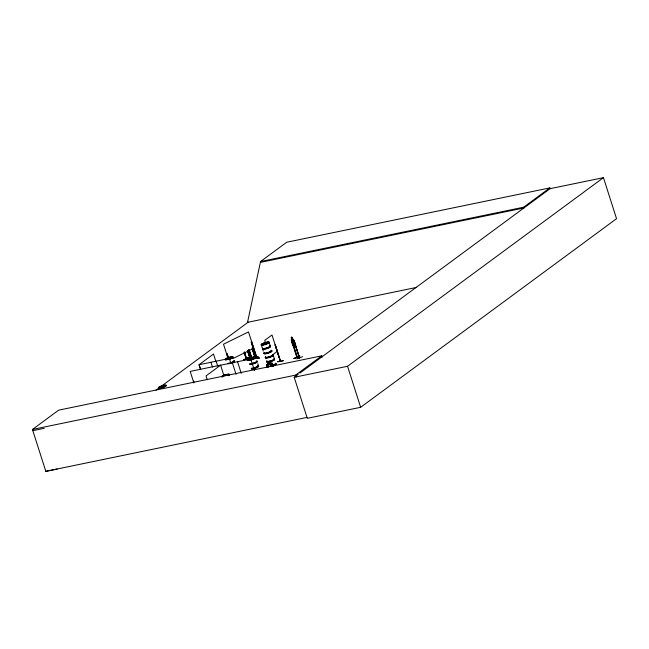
<?xml version="1.0" encoding="UTF-8"?>
<svg xmlns="http://www.w3.org/2000/svg" width="649" height="649" viewBox="0 0 649 649"><rect width="100%" height="100%" fill="white"/><g stroke="black" fill="none" stroke-linecap="round" stroke-linejoin="round"><path stroke-width="0.97" d="M291.344 339.881L291.344 339.176L292.018 339.313L291.328 337.22L292.959 343.71L293.892 345.398L294.662 345.519L293.356 340.206L292.082 337.448L291.312 337.318M416.593 287.402L247.537 322.334L260.541 261.547L286.736 242.239L549.857 187.902L550.109 188.672L299.83 373.143M159.467 387.364L159.816 387.104M160.052 387.315L159.086 387.64L159.532 387.575M165.122 386.325L165.381 386.325M226.704 359.148L227.093 358.978L226.396 359.181M222.721 376.671L222.274 376.745L223.078 376.607M222.883 376.25C224.108 376.29 221.625 376.882 222.785 376.274M231.742 358.005L232.383 357.923M232.155 357.688L231.863 357.818M228.18 375.447L228.424 375.438A4.113 0.779 -17.7 0 0 227.15 374.522A4.113 0.779 -17.7 0 0 221.593 376.809A4.113 0.779 -17.7 0 1 227.15 374.505A4.113 0.779 -17.7 0 1 228.416 375.382L228.326 375.325M248.851 359.57L249.5 359.23M262.804 344.359C260.679 344.87 264.07 343.329 262.731 344.351M262.155 344.376C264.321 343.654 261.028 344.635 262.723 344.278M262.91 344.002L262.48 344.384M268.037 343.264L268.24 343.167M267.007 364.543L266.552 365.46L267.153 367.261L266.479 365.452L266.934 364.478L271.469 362.767L272.32 363.253L273.351 366.393L272.815 364.478L272.207 364.665L272.823 366.596M160.043 387.129L159.792 387.12M226.55 358.962C227.621 358.54 225.008 359.327 226.671 358.938M223.126 376.42L222.291 376.663M248.867 359.384L249.378 359.538M248.737 359.587L249.175 359.319M249.459 359.473L249.93 359.27L248.835 359.651M267.842 343.24L268.337 343.094L267.875 343.216M268.467 343.005L267.956 343.199M255.187 358.102L254.789 358.183M246.482 358.386L246.012 358.418L246.539 359.011L244.47 352.229M244.089 352.261L246.247 359.035L244.251 352.18M246.628 358.986L244.632 352.147M250.279 358.727L249.995 358.037M255.422 357.729L255.771 358.248L252.648 348.594M248.543 357.786L243.716 360.13M251.804 341.877L251.236 342.096L256.428 358.532L257.101 358.272L251.658 341.893M275.054 345.057L280.49 361.428L275.371 344.927M277.691 361.931L283.426 360.706L277.594 361.598M280.344 360.812L280.319 360.82M223.775 375.146L224.278 375.09L223.767 375.195M253.418 369.07L253.84 369.038M57.226 469.008L45.819 471.344L32.45 429.468L58.645 410.16L321.766 355.822L322.147 357.023L321.531 357.145M156.068 390.081L158.51 388.28M160.141 387.08L248.194 322.18L247.577 322.302M273.188 354.386L277.228 351.409M32.45 429.468L295.571 375.13L321.766 355.822M260.541 261.547L523.662 207.209L549.857 187.902M550.109 188.672L603.456 177.656L616.55 218.681L360.649 407.304L307.293 418.321L294.2 377.296L298.224 374.327M294.2 377.296L347.556 366.279L603.456 177.656M296.771 356.869L297.218 356.812M293.859 340.23C298.824 350.549 292.65 349.649 291.304 339.849L296.909 357.485L299.505 357.867L293.859 340.23L293.275 339.492L291.377 339.24M299.027 357.226L299.538 357.161L297.088 357.08L299.278 357.315M299.481 357.185L299.449 357.867M299.213 357.818L294.208 341.333L299.53 357.729M254.603 358.345L255.171 358.151A4.113 0.779 -17.7 0 0 252.972 357.55A4.113 0.779 -17.7 0 0 247.991 359.903A4.113 0.779 -17.7 0 1 252.972 357.55A4.113 0.779 -17.7 0 1 255.089 358.143A4.113 0.779 -17.7 0 1 248.656 360.098A4.113 0.779 -17.7 0 0 255.089 358.159L254.765 358.28M257.012 358.313L248.478 331.923L223.499 344.205L228.164 358.832M227.247 353.965L226.679 354.184L227.247 353.965L228.432 357.68M243.829 359.822L248.502 357.485L243.846 359.789M249.808 358.305L246.539 358.556M248.389 359.757L248.056 359.465L252.729 357.161L253.061 357.485M252.753 357.185L248.088 359.473M250.733 358.637C263.632 352.001 234.873 366.15 253.751 357.372M255.584 357.94L257.921 356.788L258.253 357.112M255.698 358.199L258.026 357.047M255.114 358.605L258.221 357.072M255.479 358.353L259.129 358.013M159.419 387.242L160.035 387.445M233.194 358.426L253.71 348.335M251.236 342.096L256.574 358.524L256.46 357.891M256.631 357.729L256.899 358.305M294.435 341.374L294.005 341.415M291.726 341.058L292.155 341.009L297.42 357.429L297.055 356.772L296.934 357.494M294.127 358.508L299.789 355.936L294.021 358.532M294.029 358.548L299.854 356.228M296.723 358.889L302.612 356.707M292.091 337.383L292.796 339.443L293.778 340.279M291.896 341.763L294.403 342.161M293.015 345.268L293.997 347.288M268.215 364.008L267.542 361.988L269.481 361.242L270.154 363.27M267.542 361.988L269.465 361.339L270.106 363.359M272.207 364.665L272.815 364.478M267.088 367.366L272.904 365.152M246.174 358.337L246.287 358.321M251.374 357.972L251.561 358.572L248.835 349.876M226.89 358.921L226.363 359.222M255.536 358.337L252.177 347.71M260.784 262.31L523.913 207.98L523.662 207.209M220.352 365.184L190.189 371.415L193.881 382.991M220.587 365.225L250.749 358.994L254.449 370.579M45.819 471.344L306.953 417.421M32.831 430.66L44.237 428.324M254.911 357.997L255.138 358.159M255.649 358.029L259.121 358.11M246.247 359.035L249.946 358.727L247.529 351.004M254.96 358.362L259.381 357.98M291.263 337.245L292.147 337.423M291.555 337.675L292.269 338.437L291.774 338.348M293.932 347.247L295.944 347.613L295.555 345.633M270.081 363.359L271.266 363.659L272.166 366.482M347.556 366.279L360.649 407.304M291.928 340.976L297.218 357.51M295.571 375.13L296.179 377.037M275.249 345.017L280.473 361.436L271.988 334.998L264.719 340.36L265.644 343.256M269.084 342.274L270.235 345.917M273.197 355.181L274.349 358.824M272.239 363.294L273.099 365.987M272.28 364.681L272.896 366.612M270.901 365.914L270.3 364.032L268.491 364.722L269.092 366.604M267.631 362.028L268.297 364.048L267.526 365.087L268.126 366.969M261.271 344.789L262.431 348.424M262.675 349.186L263.283 351.068M257.815 363.683L258.407 365.565M252.266 348.627L255.041 357.315M252.104 348.708L254.879 357.388M249.216 349.852L251.682 357.575M249.054 349.925L251.52 357.648M248.672 349.957L251.439 358.67M248.072 350.898L250.579 358.613M247.91 350.979L250.417 358.694M247.691 350.922L250.157 358.646M237.542 361.72L241.241 373.305M232.358 362.791L236.058 374.376M230.866 363.302L229.324 358.475L199.17 364.706L200.703 369.532M227.101 353.973L228.286 357.696M226.826 354.167L228.01 357.891M223.978 375.836L220.595 365.168L206.049 375.893L207.282 379.754M216.125 361.201L217.666 366.028M215.971 361.769L213.513 354.046L198.967 364.762L200.5 369.589M210.941 362.272L212.483 367.099M225.252 359.854A4.089 0.771 -17.7 0 1 228.846 357.883A4.089 0.771 -17.7 0 1 233.032 357.348A4.089 0.771 -17.7 0 1 229.43 359.319M228.334 359.392A4.113 0.779 -17.7 0 1 225.876 358.873A4.113 0.779 -17.7 0 1 232.488 356.926A4.113 0.779 -17.7 0 1 229.357 359.092M233.916 360.609A4.097 0.771 -17.7 0 1 230.517 362.726M229.495 363.026A4.097 0.771 -17.7 0 1 227.677 363.399M234.159 361.363A4.097 0.771 -17.7 0 1 231.758 363.132M234.135 361.079A4.162 0.787 -17.7 0 1 231.693 362.88M229.641 363.537A4.162 0.787 -17.7 0 1 228.659 363.773M234.054 360.844A4.162 0.787 -17.7 0 1 230.606 363.002M229.568 363.302A4.162 0.787 -17.7 0 1 227.718 363.691M221.544 376.655A4.113 0.779 -17.7 0 1 227.556 374.286A4.113 0.779 -17.7 0 1 227.612 375.625M222.015 376.736A4.089 0.771 -17.7 0 1 227.661 374.676A4.089 0.771 -17.7 0 1 228.48 375.633M248.624 359.935A4.097 0.771 -17.7 0 0 255.211 357.875A4.097 0.771 -17.7 0 0 252.242 357.567A4.097 0.771 -17.7 0 0 248.161 359.895A4.097 0.771 -17.7 0 1 253.678 357.631A4.097 0.771 -17.7 0 1 254.943 358.508A4.097 0.771 -17.7 0 1 248.745 360.333M256.55 361.607A4.105 0.779 -17.7 0 1 255.511 363.051A4.105 0.779 -17.7 0 1 250.076 364.503M257.75 365.371A4.105 0.779 -17.7 0 1 256.72 366.815A4.105 0.779 -17.7 0 1 251.277 368.275M256.899 361.136A4.162 0.787 -17.7 0 1 254.943 362.742A4.162 0.787 -17.7 0 1 249.873 364.024M256.761 360.893A4.097 0.771 -17.7 0 1 254.83 362.483A4.097 0.771 -17.7 0 1 249.841 363.74M257.986 366.133A4.097 0.771 -17.7 0 1 256.955 367.577A4.097 0.771 -17.7 0 1 251.528 369.03M257.953 365.849A4.162 0.787 -17.7 0 1 256.907 367.318A4.162 0.787 -17.7 0 1 251.39 368.786M257.88 365.614A4.162 0.787 -17.7 0 1 256.834 367.083A4.162 0.787 -17.7 0 1 251.317 368.559M256.509 361.323A4.162 0.787 -17.7 0 1 255.463 362.791A4.162 0.787 -17.7 0 1 249.946 364.259M271.144 350.492A4.162 0.787 -17.7 0 1 268.159 352.691A4.162 0.787 -17.7 0 1 264.289 352.699M270.276 346.525A4.105 0.779 -17.7 0 1 266.869 348.651A4.105 0.779 -17.7 0 1 262.731 348.959M271.014 350.249A4.105 0.779 -17.7 0 1 268.581 352.245A4.105 0.779 -17.7 0 1 263.932 352.723M271.712 351.06A4.097 0.771 -17.7 0 1 267.802 353.332A4.097 0.771 -17.7 0 1 264.5 353.186M272.385 354.549A4.097 0.771 -17.7 0 1 269.44 356.715A4.097 0.771 -17.7 0 1 265.628 356.723M271.217 350.72A4.162 0.787 -17.7 0 1 268.232 352.926A4.162 0.787 -17.7 0 1 264.362 352.934M272.929 354.873A4.097 0.771 -17.7 0 1 269.019 357.153A4.097 0.771 -17.7 0 1 265.717 356.999M269.7 345.966A4.162 0.787 -17.7 0 1 267.226 347.994A4.162 0.787 -17.7 0 1 262.521 348.472M269.562 345.722A4.097 0.771 -17.7 0 1 267.128 347.718A4.097 0.771 -17.7 0 1 262.496 348.197M269.773 346.193A4.162 0.787 -17.7 0 1 267.802 348.042A4.162 0.787 -17.7 0 1 262.537 348.943M272.426 354.638A4.113 0.779 -17.7 0 1 269.473 356.812A4.113 0.779 -17.7 0 1 265.652 356.82M274.146 358.678A4.097 0.771 -17.7 0 1 270.235 360.949A4.097 0.771 -17.7 0 1 266.934 360.803M274.397 359.432A4.105 0.779 -17.7 0 1 269.968 361.858M268.142 362.231A4.105 0.779 -17.7 0 1 267.169 361.566M274.365 359.148A4.162 0.787 -17.7 0 1 273.253 360.373A4.162 0.787 -17.7 0 1 268.889 361.842M268.021 361.988A4.162 0.787 -17.7 0 1 267.039 361.306M274.284 358.913A4.162 0.787 -17.7 0 1 270.317 361.233A4.162 0.787 -17.7 0 1 266.958 361.079M273.059 355.263A4.097 0.771 -17.7 0 1 269.148 357.542A4.097 0.771 -17.7 0 1 265.847 357.388M273.002 355.035A4.113 0.779 -17.7 0 1 269.075 357.323A4.113 0.779 -17.7 0 1 265.757 357.169M275.736 363.448A4.162 0.787 -17.7 0 1 273.294 365.241M275.598 363.205A4.105 0.779 -17.7 0 1 273.188 364.973M275.338 363.627A4.162 0.787 -17.7 0 1 273.367 365.476M275.371 363.919A4.097 0.771 -17.7 0 1 273.432 365.736M193.37 381.385L193.881 381.279L193.37 381.385M269.221 361.793L268.061 362.239L268.28 362.913L269.44 362.466L269.221 361.793M267.502 366.466L266.966 366.669L267.502 366.466M292.942 340.141L292.172 340.011L293.372 343.783L294.151 343.905L292.942 340.141M159.654 387.924A4.113 0.779 -17.7 0 0 166.071 385.49A4.113 0.779 -17.7 0 0 160.92 386.155A4.113 0.779 -17.7 0 0 159.654 387.924M159.792 388.297A4.089 0.771 -17.7 0 0 166.168 385.879A4.089 0.771 -17.7 0 0 161.049 386.536A4.089 0.771 -17.7 0 0 159.792 388.297M159.703 388.07A4.113 0.779 -17.7 0 0 166.12 385.636A4.113 0.779 -17.7 0 0 160.968 386.293A4.113 0.779 -17.7 0 0 159.703 388.07M226.469 359.603A4.089 0.771 -17.7 0 0 232.845 357.185A4.089 0.771 -17.7 0 0 227.726 357.842A4.113 0.779 -17.7 0 0 226.452 359.619A4.113 0.779 -17.7 0 0 232.869 357.193A4.113 0.779 -17.7 0 0 227.726 357.85A4.089 0.771 -17.7 0 0 226.469 359.603M262.569 344.765A4.097 0.771 -17.7 0 0 268.962 342.339A4.097 0.771 -17.7 0 0 263.835 342.997A4.097 0.771 -17.7 0 0 262.569 344.765M262.699 345.154A4.097 0.771 -17.7 0 0 269.084 342.729A4.097 0.771 -17.7 0 0 263.956 343.386A4.097 0.771 -17.7 0 0 262.699 345.154M262.61 344.919A4.113 0.779 -17.7 0 0 269.027 342.485A4.113 0.779 -17.7 0 0 263.875 343.143A4.113 0.779 -17.7 0 0 262.61 344.919"/></g></svg>
